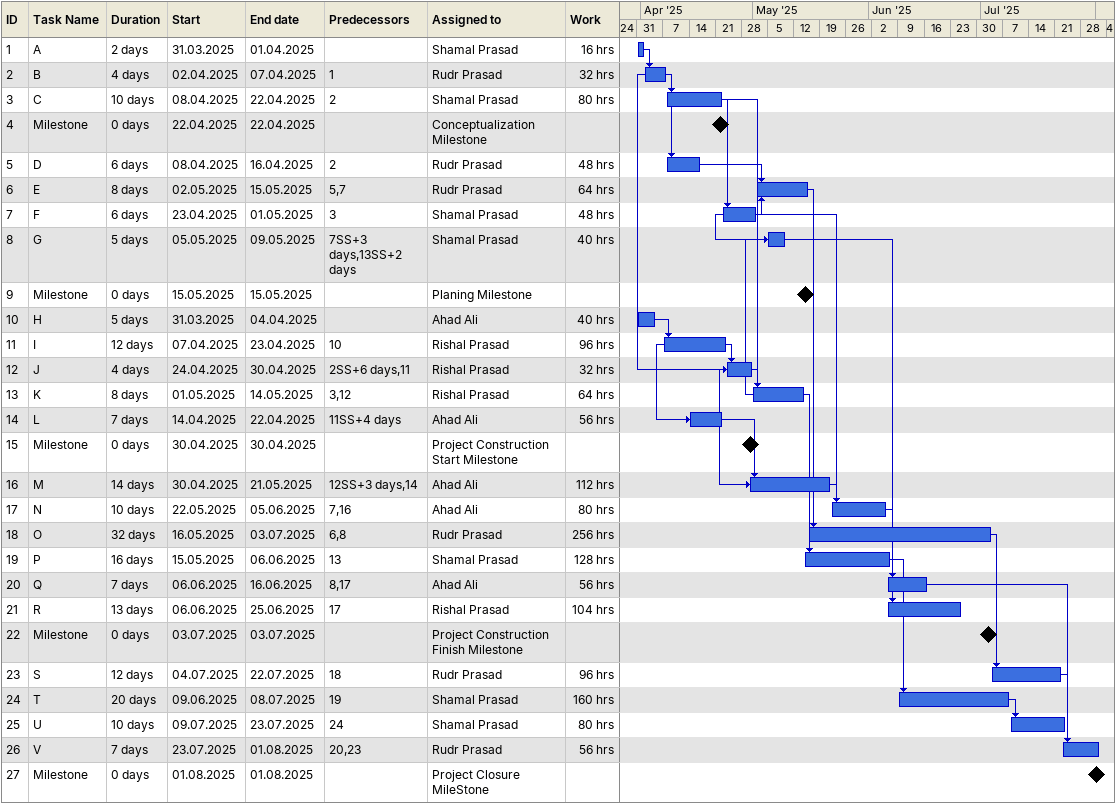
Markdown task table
| ID | Task | Duration | Start | Finish | Predecessors | Resources | Work (h) |
|---|---|---|---|---|---|---|---|
| 1 | A | 2d | 2025-03-31 | 2025-04-01 |  | Shamal Prasad | 16 |
| 2 | B | 4d | 2025-04-02 | 2025-04-07 | 1 | Rudr Prasad | 32 |
| 3 | C | 10d | 2025-04-08 | 2025-04-22 | 2 | Shamal Prasad | 80 |
| 4 | Milestone | 0d | 2025-04-22 | 2025-04-22 |  | Conceptualization Milestone |  |
| 5 | D | 6d | 2025-04-08 | 2025-04-16 | 2 | Rudr Prasad | 48 |
| 6 | E | 8d | 2025-05-02 | 2025-05-15 | 5, 7 | Rudr Prasad | 64 |
| 7 | F | 6d | 2025-04-23 | 2025-05-01 | 3 | Shamal Prasad | 48 |
| 8 | G | 5d | 2025-05-05 | 2025-05-09 | 7SS+3d, 13SS+2d | Shamal Prasad | 40 |
| 9 | Milestone | 0d | 2025-05-15 | 2025-05-15 |  | Planing Milestone |  |
| 10 | H | 5d | 2025-03-31 | 2025-04-04 |  | Ahad Ali | 40 |
| 11 | I | 12d | 2025-04-07 | 2025-04-23 | 10 | Rishal Prasad | 96 |
| 12 | J | 4d | 2025-04-24 | 2025-04-30 | 2SS+6d, 11 | Rishal Prasad | 32 |
| 13 | K | 8d | 2025-05-01 | 2025-05-14 | 3, 12 | Rishal Prasad | 64 |
| 14 | L | 7d | 2025-04-14 | 2025-04-22 | 11SS+4d | Ahad Ali | 56 |
| 15 | Milestone | 0d | 2025-04-30 | 2025-04-30 |  | Project Construction Start Milestone |  |
| 16 | M | 14d | 2025-04-30 | 2025-05-21 | 12SS+3d, 14 | Ahad Ali | 112 |
| 17 | N | 10d | 2025-05-22 | 2025-06-05 | 7, 16 | Ahad Ali | 80 |
| 18 | O | 32d | 2025-05-16 | 2025-07-03 | 6, 8 | Rudr Prasad | 256 |
| 19 | P | 16d | 2025-05-15 | 2025-06-06 | 13 | Shamal Prasad | 128 |
| 20 | Q | 7d | 2025-06-06 | 2025-06-16 | 8, 17 | Ahad Ali | 56 |
| 21 | R | 13d | 2025-06-06 | 2025-06-25 | 17 | Rishal Prasad | 104 |
| 22 | Milestone | 0d | 2025-07-03 | 2025-07-03 |  | Project Construction Finish Milestone |  |
| 23 | S | 12d | 2025-07-04 | 2025-07-22 | 18 | Rudr Prasad | 96 |
| 24 | T | 20d | 2025-06-09 | 2025-07-08 | 19 | Shamal Prasad | 160 |
| 25 | U | 10d | 2025-07-09 | 2025-07-23 | 24 | Shamal Prasad | 80 |
| 26 | V | 7d | 2025-07-23 | 2025-08-01 | 20, 23 | Rudr Prasad | 56 |
| 27 | Milestone | 0d | 2025-08-01 | 2025-08-01 |  | Project Closure MileStone |  |
